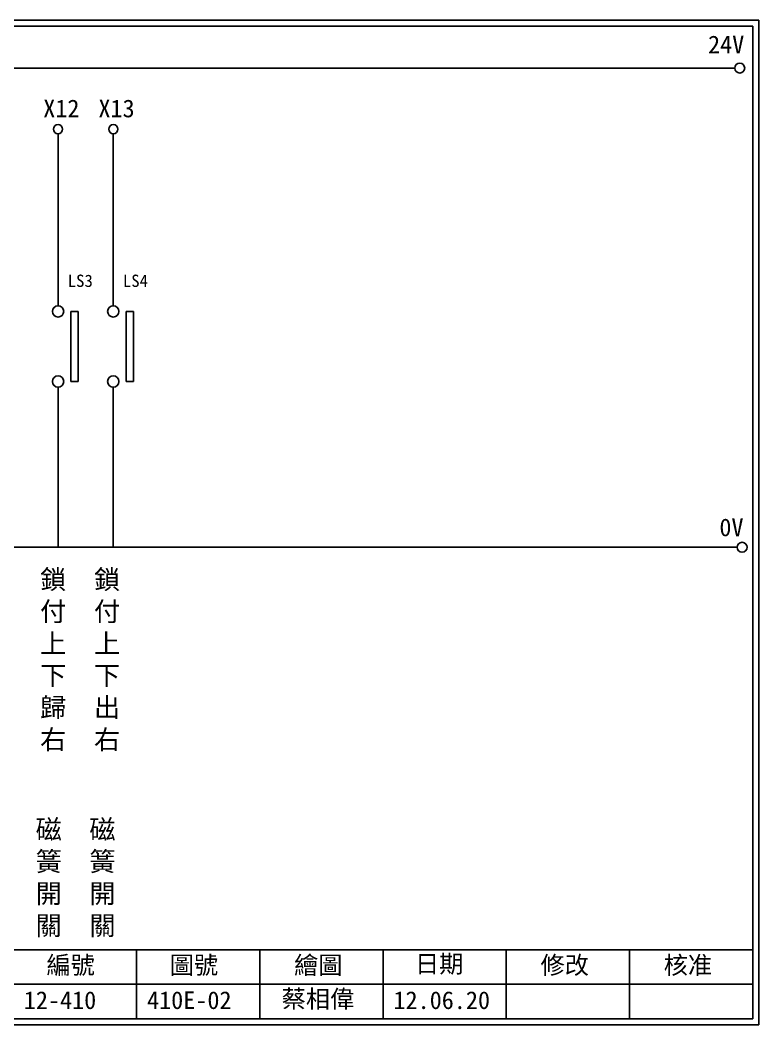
# Model space of a CAD drawing. Extents: x 325 to 612, y 3 to 207.
# Drawn here: x 462.4 to 612.3, y 3 to 207 of the extents above; entities that cross this region are included whole.
import ezdxf

# ---------------------------------------------------------------- set-up
doc = ezdxf.new("R2010")
doc.units = 0
doc.layers.get('0').update_dxf_attribs({"linetype": 'CONTINUOUS'})
doc.layers.add('圖框層', color=7, linetype='CONTINUOUS')
doc.layers.add('標尺寸層', color=3, linetype='CONTINUOUS')
doc.styles.add('CNS', font='romanc.shx', dxfattribs={"bigfont": 'chineset.shx'})
doc.styles.add('STSL', font='kaiu.ttf')

msp = doc.modelspace()

# ---------------------------------------------------------------- linework, layer by layer
for p, q in [((474.24, 147.83), (472.74, 147.83)), ((485.44, 147.83), (483.94, 147.83)), ((474.24, 133.6), (472.74, 133.6)), ((485.44, 133.6), (483.94, 133.6))]:
    msp.add_line(p, q)
for centre in [(608.44, 197.22), (608.92, 99.96)]:
    msp.add_circle(centre, 1)
at = {"layer": '圖框層', "color": 7}
for p, q in [((612.32, 206.97), (325.32, 206.97)), ((612.32, 3), (612.32, 206.97)), ((611.07, 205.72), (326.57, 205.72)), ((611.07, 4.25), (611.07, 205.72)), ((326.57, 18.25), (611.07, 18.25)), ((486.07, 4.25), (486.07, 18.25)), ((511.07, 4.25), (511.07, 18.25)), ((536.07, 4.25), (536.07, 18.25)), ((561.07, 4.25), (561.07, 18.25)), ((586.07, 4.25), (586.07, 18.25)), ((461.07, 11.25), (611.07, 11.25)), ((326.57, 4.25), (611.07, 4.25)), ((325.32, 3), (612.32, 3))]:
    msp.add_line(p, q, dxfattribs=at)
at = {"layer": '標尺寸層', "color": 7}
for p, q in [((329.84, 197.22), (607.44, 197.22)), ((470.13, 183.91), (470.13, 148.99)), ((481.33, 183.91), (481.33, 148.99)), ((472.74, 133.6), (472.74, 147.83)), ((474.24, 133.6), (474.24, 147.83)), ((483.94, 133.6), (483.94, 147.83)), ((485.44, 133.6), (485.44, 147.83)), ((470.13, 132.46), (470.13, 99.96)), ((470.13, 132.45), (470.13, 99.96)), ((481.33, 132.46), (481.33, 99.96)), ((481.33, 132.45), (481.33, 99.96)), ((330.05, 99.96), (607.92, 99.96))]:
    msp.add_line(p, q, dxfattribs=at)
for centre, radius in [((470.13, 184.83), 0.92), ((481.33, 184.83), 0.92), ((470.13, 147.83), 1.15), ((481.33, 147.83), 1.15), ((470.13, 133.6), 1.15), ((481.33, 133.6), 1.15)]:
    msp.add_circle(centre, radius, dxfattribs=at)

# ---------------------------------------------------------------- texts
at = {"layer": '圖框層', "color": 4, "style": 'STSL'}
for s, height, p in [('24V', 3.6, (602, 200.22)), ('X12', 3.6, (467.12, 187.24)), ('X13', 3.6, (478.32, 187.24)), ('LS3', 2.5, (472.08, 152.8)), ('LS4', 2.5, (483.28, 152.8)), ('0V', 3.6, (604.3, 102.2)), ('編號', 3.6, (467.78, 13.34)), ('圖號', 3.6, (492.78, 13.34)), ('繪圖', 3.6, (518.01, 13.34)), ('日期', 3.6, (542.54, 13.59)), ('修改', 3.6, (568.01, 13.34)), ('核准', 3.6, (593.01, 13.34)), ('蔡相偉', 3.6, (515.5, 6.47)), ('12-410', 3.6, (463.18, 6.22)), ('410E-02', 3.6, (488.18, 6.22)), ('12.06.20', 3.6, (538.18, 6.22))]:
    msp.add_text(s, height=height, dxfattribs=at).set_placement(p)
at = {"layer": '標尺寸層', "color": 7, "char_height": 3.9, "width": 4.9608, "attachment_point": 5, "style": 'CNS'}
for s, insert in [('{\\fDFKai-SB|b0|i0|c136|p65;鎖付上下歸右}', (469.14, 76.97)), ('{\\fDFKai-SB|b0|i0|c136|p65;鎖付上下出右}', (480.07, 76.97)), ('{\\fDFKai-SB|b0|i0|c136|p65;磁簧開關}', (468.24, 32.72)), ('{\\fDFKai-SB|b0|i0|c136|p65;磁簧開關}', (479.14, 32.72))]:
    msp.add_mtext(s, dxfattribs=dict(at, insert=insert))

doc.saveas('drawing.dxf')
